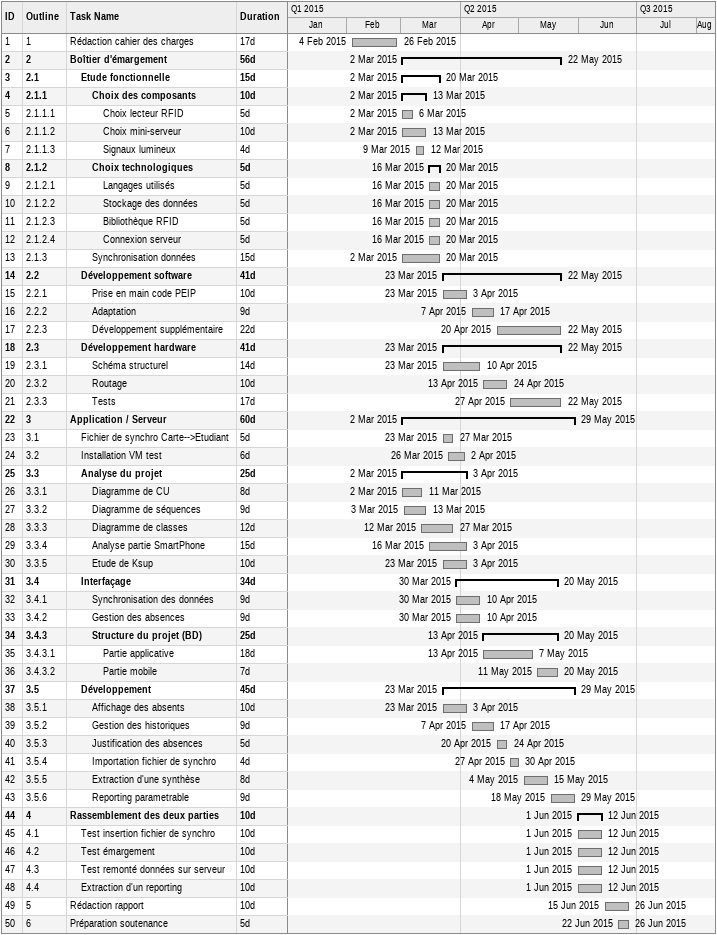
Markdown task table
| ID | WBS | Task | Duration | Start | Finish |
|---|---|---|---|---|---|
| 1 | 1 | Rédaction cahier des charges | 17d | 2015-02-04 | 2015-02-26 |
| 2 | 2 | **Boîtier d'émargement** | 56d | 2015-03-02 | 2015-05-22 |
| 3 | 2.1 | **Etude fonctionnelle** | 15d | 2015-03-02 | 2015-03-20 |
| 4 | 2.1.1 | **Choix des composants** | 10d | 2015-03-02 | 2015-03-13 |
| 5 | 2.1.1.1 | Choix lecteur RFID | 5d | 2015-03-02 | 2015-03-06 |
| 6 | 2.1.1.2 | Choix mini-serveur | 10d | 2015-03-02 | 2015-03-13 |
| 7 | 2.1.1.3 | Signaux lumineux | 4d | 2015-03-09 | 2015-03-12 |
| 8 | 2.1.2 | **Choix technologiques** | 5d | 2015-03-16 | 2015-03-20 |
| 9 | 2.1.2.1 | Langages utilisés | 5d | 2015-03-16 | 2015-03-20 |
| 10 | 2.1.2.2 | Stockage des données | 5d | 2015-03-16 | 2015-03-20 |
| 11 | 2.1.2.3 | Bibliothèque RFID | 5d | 2015-03-16 | 2015-03-20 |
| 12 | 2.1.2.4 | Connexion serveur | 5d | 2015-03-16 | 2015-03-20 |
| 13 | 2.1.3 | Synchronisation données | 15d | 2015-03-02 | 2015-03-20 |
| 14 | 2.2 | **Développement software** | 41d | 2015-03-23 | 2015-05-22 |
| 15 | 2.2.1 | Prise en main code PEIP | 10d | 2015-03-23 | 2015-04-03 |
| 16 | 2.2.2 | Adaptation | 9d | 2015-04-07 | 2015-04-17 |
| 17 | 2.2.3 | Développement supplémentaire | 22d | 2015-04-20 | 2015-05-22 |
| 18 | 2.3 | **Développement hardware** | 41d | 2015-03-23 | 2015-05-22 |
| 19 | 2.3.1 | Schéma structurel | 14d | 2015-03-23 | 2015-04-10 |
| 20 | 2.3.2 | Routage | 10d | 2015-04-13 | 2015-04-24 |
| 21 | 2.3.3 | Tests | 17d | 2015-04-27 | 2015-05-22 |
| 22 | 3 | **Application / Serveur** | 60d | 2015-03-02 | 2015-05-29 |
| 23 | 3.1 | Fichier de synchro Carte-->Etudiant | 5d | 2015-03-23 | 2015-03-27 |
| 24 | 3.2 | Installation VM test | 6d | 2015-03-26 | 2015-04-02 |
| 25 | 3.3 | **Analyse du projet** | 25d | 2015-03-02 | 2015-04-03 |
| 26 | 3.3.1 | Diagramme de CU | 8d | 2015-03-02 | 2015-03-11 |
| 27 | 3.3.2 | Diagramme de séquences | 9d | 2015-03-03 | 2015-03-13 |
| 28 | 3.3.3 | Diagramme de classes | 12d | 2015-03-12 | 2015-03-27 |
| 29 | 3.3.4 | Analyse partie SmartPhone | 15d | 2015-03-16 | 2015-04-03 |
| 30 | 3.3.5 | Etude de Ksup | 10d | 2015-03-23 | 2015-04-03 |
| 31 | 3.4 | **Interfaçage** | 34d | 2015-03-30 | 2015-05-20 |
| 32 | 3.4.1 | Synchronisation des données | 9d | 2015-03-30 | 2015-04-10 |
| 33 | 3.4.2 | Gestion des absences | 9d | 2015-03-30 | 2015-04-10 |
| 34 | 3.4.3 | **Structure du projet (BD)** | 25d | 2015-04-13 | 2015-05-20 |
| 35 | 3.4.3.1 | Partie applicative | 18d | 2015-04-13 | 2015-05-07 |
| 36 | 3.4.3.2 | Partie mobile | 7d | 2015-05-11 | 2015-05-20 |
| 37 | 3.5 | **Développement** | 45d | 2015-03-23 | 2015-05-29 |
| 38 | 3.5.1 | Affichage des absents | 10d | 2015-03-23 | 2015-04-03 |
| 39 | 3.5.2 | Gestion des historiques | 9d | 2015-04-07 | 2015-04-17 |
| 40 | 3.5.3 | Justification des absences | 5d | 2015-04-20 | 2015-04-24 |
| 41 | 3.5.4 | Importation fichier de synchro | 4d | 2015-04-27 | 2015-04-30 |
| 42 | 3.5.5 | Extraction d'une synthèse | 8d | 2015-05-04 | 2015-05-15 |
| 43 | 3.5.6 | Reporting parametrable | 9d | 2015-05-18 | 2015-05-29 |
| 44 | 4 | **Rassemblement des deux parties** | 10d | 2015-06-01 | 2015-06-12 |
| 45 | 4.1 | Test insertion fichier de synchro | 10d | 2015-06-01 | 2015-06-12 |
| 46 | 4.2 | Test émargement | 10d | 2015-06-01 | 2015-06-12 |
| 47 | 4.3 | Test remonté données sur serveur | 10d | 2015-06-01 | 2015-06-12 |
| 48 | 4.4 | Extraction d'un reporting | 10d | 2015-06-01 | 2015-06-12 |
| 49 | 5 | Rédaction rapport | 10d | 2015-06-15 | 2015-06-26 |
| 50 | 6 | Préparation soutenance | 5d | 2015-06-22 | 2015-06-26 |
